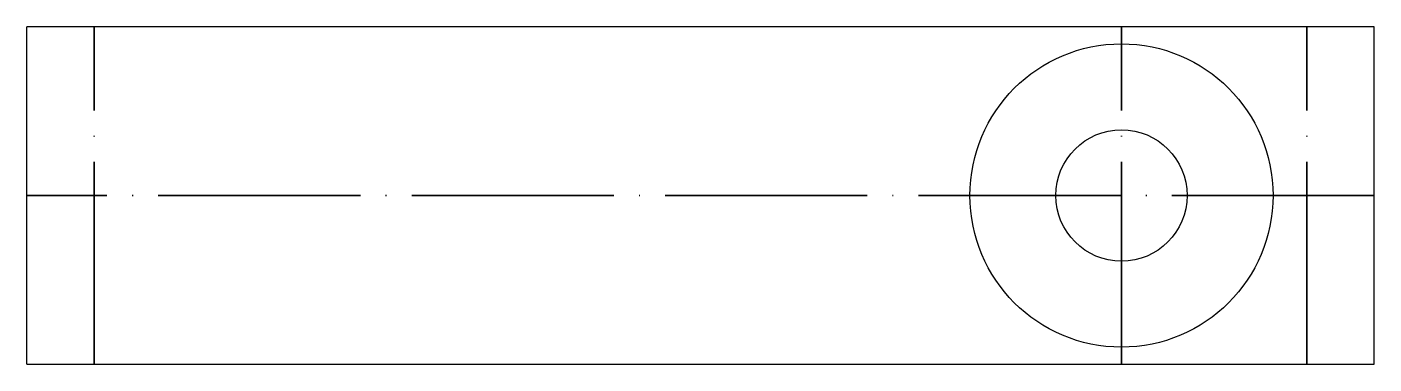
# Model space of a CAD drawing. Extents: x 0 to 160, y 0 to 40.
import ezdxf

# ---------------------------------------------------------------- set-up
doc = ezdxf.new("R2010")
doc.units = 0
doc.linetypes.add('ACAD_ISO04W100', pattern=[30, 24, -3, 0, -3])
for name, color, linetype, lineweight, true_color in [('Construction', 1, 'ACAD_ISO04W100', 35, 0xff0000), ('Exterieur', 3, 'Continuous', 25, 0x00ff00), ('PercageConnecteur', 7, 'Continuous', 25, 0x000000), ('PocheConnecteur', 5, 'Continuous', 25, 0x0000ff)]:
    doc.layers.add(name, color=color, linetype=linetype, lineweight=lineweight, true_color=true_color)

msp = doc.modelspace()

# ---------------------------------------------------------------- linework, layer by layer
at = {"layer": 'Construction'}
for p, q in [((8, 0), (8, 40)), ((130, 0), (130, 40)), ((152, 0), (152, 40)), ((160, 20), (0, 20))]:
    msp.add_line(p, q, dxfattribs=at)
at = {"layer": 'Exterieur'}
for p, q in [((0, 0), (0, 40)), ((160, 40), (0, 40)), ((160, 0), (160, 40)), ((0, 0), (160, 0))]:
    msp.add_line(p, q, dxfattribs=at)
at = {"layer": 'PercageConnecteur'}
msp.add_circle((130, 20), 7.8, dxfattribs=at)
at = {"layer": 'PocheConnecteur'}
msp.add_circle((130, 20), 18, dxfattribs=at)

doc.saveas('drawing.dxf')
